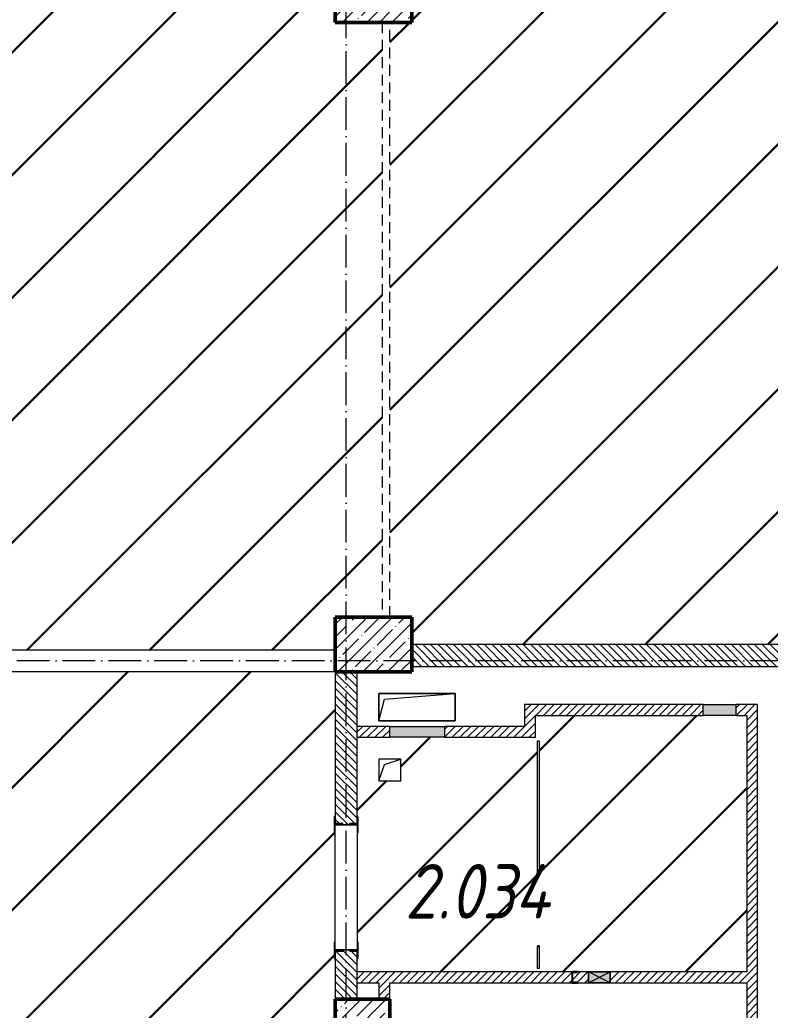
# Model space of a CAD drawing. Header units: millimetres. Extents: x -17017 to 628417, y -109036 to 199237.
# Drawn here: x 606927 to 613803, y 142865 to 151939 of the extents above; entities that cross this region are included whole.
import ezdxf

# ---------------------------------------------------------------- set-up
doc = ezdxf.new("R2010")
doc.units = ezdxf.units.MM
doc.linetypes.add('200_ШТРИХ_ш1п0_6_', pattern=[160, 100, -60])
doc.linetypes.add('50_200_ШТРИХ_1Т_ш5_п1_п1_', pattern=[700, 500, -100, 0, -100])
for name, color, linetype, lineweight in [('3.1) ЖБ окна 1.2 м', 102, 'Continuous', 30), ('A-DETL-____-OTLN-3', 7, '200_ШТРИХ_ш1п0_6_', 9), ('A-DETL-GENF-OTLN', 7, 'Continuous', 9), ('A-DOOR-OPNG-MCUT', 7, 'Continuous', 35), ('A-FLOR-____-OTLN', 7, 'Continuous', 9), ('A-GENM-____-MCUT', 7, 'Continuous', 25), ('A-GENM-____-OTLN', 7, 'Continuous', 9), ('A-GENM-____-OTLN-1', 7, 'Continuous', 25), ('A-GLAZ-____-OTLN', 7, 'Continuous', 9), ('A-WALL-____-MCUT', 7, 'Continuous', 13), ('A-WALL-____-PATT-1', 7, 'Continuous', 9), ('A-WALL-FNSH-MCUT-1', 7, 'Continuous', 9), ('I-WALL-____-OTLN', 7, 'Continuous', 9), ('S-COLS-____-MCUT', 7, 'Continuous', 50), ('S-COLS-____-OTLN', 7, 'Continuous', 9), ('S-GRID-____-OTLN-1', 7, '50_200_ШТРИХ_1Т_ш5_п1_п1_', 9), ('Марки помещений', 7, 'Continuous', 9), ('стяжа', 7, 'Continuous', 30)]:
    doc.layers.add(name, color=color, linetype=linetype, lineweight=lineweight)
doc.layers.add('A-DOOR-____-OTLN-1', color=7, linetype='Continuous', lineweight=9, true_color=0xffffff)
doc.styles.add('ISOCPEUR_I_2', font='isocpeui.ttf', dxfattribs={"width": 0.85, "height": 2.3})
pattern_1 = [(135, (516567.8, 90784.41), (-35.35534, -35.35534), [])]
pattern_2 = [(45, (473308.1, 27070.75), (-561.266, 561.266), [])]
pattern_3 = [(45, (516567.8, 90784.41), (-35.35534, 35.35534), [])]

# ---------------------------------------------------------------- blocks, each defined once
blk = doc.blocks.new('BSC_Колонна _Прямоугольная - 500х700-V108-АР1_План отверстий 2 этажа в осях 1-64_Ю-ЯЯ')
at = {"layer": 'S-COLS-____-OTLN'}
h = blk.add_hatch(dxfattribs=at)
h.set_pattern_fill('FP_121', color=256, style=0, pattern_type=2)
h.set_pattern_definition([(315, (-61381.04, 93600), (114.04925, 114.04925), []), (315, (-61381.04, 93485.95), (114.04925, 114.04925), [201.613, -40.323, 3.353, -36.97])])
h.paths.add_polyline_path([(-250, 350), (-250, -350), (250, -350), (250, 350)], flags=0)
at = {"layer": 'S-COLS-____-MCUT'}
for p, q in [((250, 350), (-250, 350)), ((-250, 350), (-250, -350)), ((250, -350), (250, 350)), ((-250, -350), (250, -350))]:
    blk.add_line(p, q, dxfattribs=at)
blk = doc.blocks.new('BSC_Колонна _Прямоугольная - 500х700-V110-АР1_План отверстий 2 этажа в осях 1-64_Ю-ЯЯ')
at = {"layer": 'S-COLS-____-OTLN'}
h = blk.add_hatch(dxfattribs=at)
h.set_pattern_fill('FP_123', color=256, style=0, pattern_type=2)
h.set_pattern_definition([(315, (-55431.04, 93600), (114.04925, 114.04925), []), (315, (-55431.04, 93485.95), (114.04925, 114.04925), [201.613, -40.323, 3.353, -36.97])])
h.paths.add_polyline_path([(-250, 350), (-250, -350), (250, -350), (250, 350)], flags=0)
at = {"layer": 'S-COLS-____-MCUT'}
for p, q in [((250, 350), (-250, 350)), ((-250, 350), (-250, -350)), ((250, -350), (250, 350)), ((-250, -350), (250, -350))]:
    blk.add_line(p, q, dxfattribs=at)
blk = doc.blocks.new('BSC_Колонна _Прямоугольная - 500х500-V147-АР1_План отверстий 2 этажа в осях 1-64_Ю-ЯЯ')
at = {"layer": 'S-COLS-____-OTLN'}
h = blk.add_hatch(dxfattribs=at)
h.set_pattern_fill('FP_160', color=256, style=0, pattern_type=2)
h.set_pattern_definition([(45, (-93500, -51931.04), (-114.04925, 114.04925), []), (45, (-93385.95, -51931.04), (-114.04925, 114.04925), [201.613, -40.323, 3.353, -36.97])])
h.paths.add_polyline_path([(-250, -250), (250, -250), (250, 250), (-250, 250)], flags=0)
at = {"layer": 'S-COLS-____-MCUT'}
for p, q in [((250, 250), (-250, 250)), ((-250, 250), (-250, -250)), ((250, -250), (250, 250)), ((-250, -250), (250, -250))]:
    blk.add_line(p, q, dxfattribs=at)
blk = doc.blocks.new('DOR_ДУ_распашная__1Ст_Прямоугольная_ШЕР - Вн_650х2100h_Кабинки С_у-19996353-АР1_План отверстий 2 этажа в осях 1-64_Ю-ЯЯ')
at = {"layer": 'A-DOOR-OPNG-MCUT'}
for p, q in [((-325, 10), (-325, -10)), ((325, -10), (325, 10))]:
    blk.add_line(p, q, dxfattribs=at)
blk = doc.blocks.new('154_Фахверк_СКБ_Швеллер - Тип_100_3960-28331862-АР1_План отверстий 2 этажа в осях 1-64_Ю-ЯЯ')
at = {"layer": 'A-GENM-____-MCUT'}
for p, q in [((175, 50), (125, 50)), ((125, 50), (125, -50)), ((128, 47), (175, 47)), ((128, -47), (128, 47)), ((175, 47), (175, 50)), ((125, -50), (175, -50)), ((175, -47), (128, -47)), ((175, -50), (175, -47))]:
    blk.add_line(p, q, dxfattribs=at)
blk = doc.blocks.new('154_Стойка_СКБ_Уголок - СМ-2180_200-28268025-АР1_План отверстий 2 этажа в осях 1-64_Ю-ЯЯ')
at = {"layer": 'A-GENM-____-MCUT'}
for p, q in [((125, 156), (125, 81)), ((200, 156), (125, 156)), ((131, 81), (131, 150)), ((131, 150), (200, 150)), ((200, 150), (200, 156)), ((125, 81), (131, 81)), ((131, 19), (125, 19)), ((125, 19), (125, -56)), ((131, -50), (131, 19)), ((125, -56), (200, -56)), ((200, -50), (131, -50)), ((200, -56), (200, -50))]:
    blk.add_line(p, q, dxfattribs=at)
blk = doc.blocks.new('Стойка_Влож_Полоса боковая - Полоса-28213942-АР1_План отверстий 2 этажа в осях 1-64_Ю-ЯЯ')
at = {"layer": 'A-GENM-____-OTLN'}
for p, q in [((-5, 60), (0, 60)), ((-5, -60), (-5, 60)), ((0, -60), (-5, -60))]:
    blk.add_line(p, q, dxfattribs=at)
blk = doc.blocks.new('Стойка_Влож_Уголок_Опорный - Уголок-28213941-АР1_План отверстий 2 этажа в осях 1-64_Ю-ЯЯ')
at = {"layer": 'A-GENM-____-OTLN'}
for p, q in [((-212, -6), (-212, 0)), ((0, 0), (0, -6)), ((-212, -75), (-212, -6)), ((-212, -6), (-206, -6)), ((-212, -75), (-206, -75)), ((-6, -6), (0, -6)), ((-6, -75), (0, -75)), ((0, -6), (0, -75))]:
    blk.add_line(p, q, dxfattribs=at)
blk = doc.blocks.new('AR_Отверстие Ниша - Лючок-32401647-АР1_План отверстий 2 этажа в осях 1-64_Ю-ЯЯ')
at = {"layer": 'A-GLAZ-____-OTLN'}
blk.add_hatch(color=256, dxfattribs=at).paths.add_polyline_path([(150, 50), (-150, 50), (-150, -50), (150, -50)], flags=0)
for p, q in [((-150, 50), (150, 50)), ((-150, -50), (-150, 50)), ((150, 50), (150, -50)), ((150, -50), (-150, -50))]:
    blk.add_line(p, q, dxfattribs=at)
blk = doc.blocks.new('AR_Отверстие Ниша - Лючок-32401869-АР1_План отверстий 2 этажа в осях 1-64_Ю-ЯЯ')
at = {"layer": 'A-GLAZ-____-OTLN'}
blk.add_hatch(color=256, dxfattribs=at).paths.add_polyline_path([(250, 50), (-250, 50), (-250, -50), (250, -50)], flags=0)
for p, q in [((-250, 50), (250, 50)), ((-250, -50), (-250, 50)), ((250, 50), (250, -50)), ((250, -50), (-250, -50))]:
    blk.add_line(p, q, dxfattribs=at)
blk = doc.blocks.new('AR_Отверстие прямоугольное _в плите_ - AR_Отверстие прямоугольное _в плите_-30459207-АР1_План отверстий 2 этажа в осях 1-64_Ю-ЯЯ')
at = {"layer": 'A-GENM-____-OTLN'}
for p, q in [((100, 100), (-100, 100)), ((-100, 100), (-100, -100)), ((-50, 50), (100, 100)), ((100, -100), (100, 100)), ((-100, -100), (-50, 50)), ((-100, -100), (100, -100))]:
    blk.add_line(p, q, dxfattribs=at)
blk = doc.blocks.new('AR_Отверстие прямоугольное _в плите_ - AR_Отверстие прямоугольное _в плите_-30459221-АР1_План отверстий 2 этажа в осях 1-64_Ю-ЯЯ')
at = {"layer": 'A-GENM-____-OTLN'}
for p, q in [((350, 125), (-350, 125)), ((-350, 125), (-350, -125)), ((-300, 75), (350, 125)), ((350, -125), (350, 125)), ((-350, -125), (-300, 75)), ((-350, -125), (350, -125))]:
    blk.add_line(p, q, dxfattribs=at)
blk = doc.blocks.new('AR_Отверстие прямоугольное _в стене__БезПР - AR_Отверстие прямоугольное _в стене__БезПР-36427953-АР1_План отверстий 2 этажа в осях 1-64_Ю-ЯЯ')
at = {"layer": 'A-GLAZ-____-OTLN'}
blk.add_hatch(color=256, dxfattribs=at).paths.add_polyline_path([(100, 50), (-100, 50), (-100, -50), (100, -50)], flags=0)
at = {"layer": 'A-DETL-GENF-OTLN'}
for p, q in [((-100, -50), (-100, 50)), ((-100, 50), (100, 50)), ((100, 50), (-100, -50)), ((-100, 50), (100, -50)), ((100, 50), (-100, 50)), ((-100, 50), (-100, -50)), ((100, 50), (100, -50)), ((100, -50), (100, 50)), ((100, -50), (-100, -50)), ((-100, -50), (100, -50))]:
    blk.add_line(p, q, dxfattribs=at)
blk = doc.blocks.new('2этаж')
at = {"layer": 'S-GRID-____-OTLN-1', "color": 251, "ltscale": 0.6, "true_color": 0x636466}
for p, q in [((77758.3, 498997), (77758.3, 549908.8)), ((88482.7, 514297), (-20260.4, 514297))]:
    blk.add_line(p, q, dxfattribs=at)

msp = doc.modelspace()

# ---------------------------------------------------------------- hatches: boundary and pattern name
at = {"layer": 'A-WALL-____-PATT-1'}
h = msp.add_hatch(dxfattribs=at)
h.set_pattern_fill('FP_6', color=256, style=0, pattern_type=2)
h.set_pattern_definition(pattern_1)
h.paths.add_polyline_path([(613917.8, 146015.5), (613917.8, 146215.5), (610517.8, 146215.5), (610517.8, 146015.5), (611997.7, 146015.5)], flags=0)
h = msp.add_hatch(dxfattribs=at)
h.set_pattern_fill('FP_6', color=256, style=0, pattern_type=2)
h.set_pattern_definition(pattern_1)
h.paths.add_polyline_path([(610017.8, 142965.5), (610017.8, 143409.5), (609948.8, 143409.5), (609948.8, 143415.5), (609886.8, 143415.5), (609886.8, 143409.5), (609817.8, 143409.5), (609817.8, 142965.5)], flags=0)
h.paths.add_polyline_path([(609948.8, 144565.5), (609948.8, 144571.5), (610017.8, 144571.5), (610017.8, 145965.5), (609817.8, 145965.5), (609817.8, 144571.5), (609886.8, 144571.5), (609886.8, 144565.5)], flags=0)
h = msp.add_hatch(dxfattribs=at)
h.set_pattern_fill('FP_5', color=256, style=0, pattern_type=2)
h.set_pattern_definition(pattern_3)
h.paths.add_polyline_path([(613487.8, 145565.5), (613587.8, 145565.5), (613587.8, 145665.5), (613487.8, 145665.5), (613487.8, 145660.3)], flags=0)
h.paths.add_polyline_path([(611652.8, 145565.5), (613187.8, 145565.5), (613187.8, 145665.5), (611552.8, 145665.5), (611552.8, 145565.5)], flags=0)
h = msp.add_hatch(dxfattribs=at)
h.set_pattern_fill('FP_5', color=256, style=0, pattern_type=2)
h.set_pattern_definition(pattern_3)
h.paths.add_polyline_path([(613674.5, 141265.5), (613687.8, 141265.5), (613687.8, 141565.5), (613587.8, 141565.5), (613587.8, 141265.5), (613673.8, 141265.5)], flags=0)
h.paths.add_polyline_path([(613587.8, 142065.5), (613687.8, 142065.5), (613687.8, 145665.5), (613587.8, 145665.5), (613587.8, 143115.5)], flags=0)
h = msp.add_hatch(dxfattribs=at)
h.set_pattern_fill('FP_5', color=256, style=0, pattern_type=2)
h.set_pattern_definition(pattern_3)
h.paths.add_polyline_path([(611652.8, 145365.5), (611652.8, 145565.5), (611552.8, 145565.5), (611552.8, 145365.5)], flags=0)
h = msp.add_hatch(dxfattribs=at)
h.set_pattern_fill('FP_5', color=256, style=0, pattern_type=2)
h.set_pattern_definition(pattern_3)
h.paths.add_polyline_path([(610317.8, 145365.5), (610317.8, 145465.5), (610017.8, 145465.5), (610017.8, 145365.5)], flags=0)
h.paths.add_polyline_path([(611552.8, 145365.5), (611552.8, 145465.5), (610817.8, 145465.5), (610817.8, 145365.5)], flags=0)
h = msp.add_hatch(dxfattribs=at)
h.set_pattern_fill('FP_5', color=256, style=0, pattern_type=2)
h.set_pattern_definition(pattern_3)
h.paths.add_polyline_path([(612337.8, 143115.5), (613587.8, 143115.5), (613587.8, 143215.5), (612337.8, 143215.5), (612337.8, 143177.2)], flags=0)
h.paths.add_polyline_path([(610217.8, 143115.5), (611987.8, 143115.5), (611987.8, 143215.5), (610017.8, 143215.5), (610017.8, 143115.5)], flags=0)
h.paths.add_polyline_path([(612137.8, 143115.5), (612137.8, 143215.5), (612037.8, 143215.5), (612037.8, 143212.5), (611990.8, 143212.5), (611990.8, 143118.5), (612037.8, 143118.5), (612037.8, 143115.5)], flags=0)
h = msp.add_hatch(dxfattribs=at)
h.set_pattern_fill('FP_5', color=256, style=0, pattern_type=2)
h.set_pattern_definition(pattern_3)
h.paths.add_polyline_path([(610217.8, 142965.5), (610317.8, 142965.5), (610317.8, 143115.5), (610217.8, 143115.5)], flags=0)
at = {"layer": 'стяжа'}
h = msp.add_hatch(dxfattribs=at)
h.set_pattern_fill('ANSI31', color=5, scale=250)
h.set_pattern_definition(pattern_2)
h.paths.add_polyline_path([(607947.8, 165935.5), (610247.8, 165935.5), (610247.8, 169865.5), (609817.8, 169865.5), (609817.8, 170365.5), (610247.8, 170365.5), (610247.8, 171615.5), (609817.8, 171615.5), (609817.8, 172315.5), (609817.8, 172815.5), (609017.8, 172815.5), (609017.8, 174009.5), (608948.8, 174009.5), (608948.8, 174015.5), (608817.8, 174015.5), (608817.8, 175615.5), (608811.8, 175615.5), (608811.8, 175690.5), (608817.8, 176215.5), (608392.8, 176215.5), (608392.8, 176209.5), (608317.8, 176209.5), (608317.8, 176215.5), (606517.8, 176215.5), (606517.8, 176209.5), (606442.8, 176209.5), (605817.8, 176215.5), (605817.8, 175965.5), (605317.8, 175965.5), (605317.8, 176215.5), (603517.8, 176215.5), (603517.8, 176209.5), (603442.8, 176209.5), (603067.8, 176211.8), (603067.8, 176115.5), (602867.8, 176115.5), (602867.8, 176215.5), (602467.8, 176215.5), (602467.8, 176209.5), (602392.8, 176209.5), (600592.8, 176215.5), (600592.8, 176209.5), (600517.8, 176209.5), (600167.8, 176213.3), (600167.8, 176115.5), (599967.8, 176115.5), (599967.8, 175965.5), (599967.8, 175640.5), (599973.8, 175640.5), (599973.8, 175565.5), (599968.1, 173940.5), (599973.8, 173940.5), (599973.8, 173871.5), (599973.8, 173865.5), (599973.8, 173790.5), (599969.6, 173215.5), (600367.8, 173215.5), (600367.8, 171815.5), (600367.8, 168865.5), (600367.8, 167465.5), (600367.8, 164515.5), (600367.8, 163115.5), (599497.8, 163115.5), (598147.8, 163115.5), (597517.8, 163115.5), (597467.8, 163115.5), (595017.8, 163115.5), (595017.8, 160665.5), (594767.8, 160665.5), (594767.8, 157865.5), (594767.8, 157365.5), (594067.8, 157365.5), (594067.8, 157865.5), (594067.8, 157965.5), (591817.8, 157965.5), (591577.8, 157965.5), (591577.8, 157425.5), (591577.8, 157365.5), (591517.8, 157365.5), (591517.8, 155685.5), (591517.8, 155435.5), (591517.8, 155280.5), (591577.8, 155280.5), (591577.8, 155065.5), (594967.8, 155065.5), (596467.8, 155065.5), (596467.8, 155071.5), (596542.8, 155071.5), (597067.8, 155065.5), (598167.8, 155065.5), (601417.8, 155065.5), (601417.8, 155071.5), (601492.8, 155071.5), (605817.8, 155065.5), (605817.8, 154165.5), (605817.8, 153665.5), (605817.8, 150665.5), (605817.8, 150165.5), (605817.8, 148140.5), (605823.8, 148140.5), (605823.8, 148065.5), (605777.8, 148065.5), (605777.8, 148060.5), (605611.8, 148060.5), (605611.8, 148140.5), (605617.8, 150165.5), (605117.8, 150165.5), (605117.8, 150565.5), (603963.8, 150565.5), (603917.8, 150565.5), (602917.8, 150565.5), (602871.8, 150565.5), (602717.8, 150565.5), (602717.8, 148215.5), (602717.8, 148165.5), (602717.8, 146165.5), (602842.8, 146165.5), (602842.8, 146171.5), (602917.8, 146171.5), (602923.8, 146171.5), (602992.8, 146171.5), (603227.8, 146165.5), (603677.8, 146165.5), (604067.8, 146165.5), (604117.8, 146165.5), (604232.8, 146165.5), (604432.8, 146165.5), (605317.8, 146165.5), (605317.8, 146465.5), (605817.8, 146465.5), (605817.8, 146859.5), (605748.8, 146859.5), (605686.8, 146865.5), (605748.8, 146865.5), (605823.8, 146865.5), (605823.8, 146790.5), (605817.8, 146465.5), (605817.8, 146165.5), (609817.8, 146165.5), (609817.8, 146465.5), (610247.8, 146465.5), (610247.8, 151915.5), (609817.8, 151915.5), (609817.8, 152415.5), (610247.8, 152415.5), (610247.8, 154915.5), (609817.8, 154915.5), (609817.8, 155345.5), (607947.8, 155345.5)])
h.paths.add_polyline_path([(600367.8, 161165.5), (600367.8, 160665.5), (600067.8, 160665.5), (599367.8, 160665.5), (599367.8, 161165.5), (600067.8, 161165.5)], flags=16)
h.paths.add_polyline_path([(600355.3, 161153), (600355.3, 160678), (600067.8, 160678), (600067.8, 161153)], flags=0)
h.paths.add_polyline_path([(605117.8, 161365.5), (605267.8, 161365.5), (605667.8, 161365.5), (605817.8, 161365.5), (605817.8, 161165.5), (605817.8, 160665.5), (605117.8, 160665.5), (605117.8, 161165.5)], flags=16)
h.paths.add_polyline_path([(605130.3, 161353), (605267.8, 161353), (605267.8, 161290.5), (605667.8, 161290.5), (605667.8, 161353), (605805.3, 161353), (605805.3, 161165.5), (605130.3, 161165.5)], flags=0)
h.paths.add_polyline_path([(605117.8, 164865.5), (605117.8, 164965.5), (605117.8, 165115.5), (605117.8, 166115.5), (605117.8, 166615.5), (605817.8, 166615.5), (605817.8, 166115.5), (605817.8, 165115.5), (605817.8, 164965.5), (605817.8, 164865.5)], flags=16)
h.paths.add_polyline_path([(605117.8, 164965.5), (605117.8, 165115.5), (605217.8, 165115.5), (605217.8, 165265.5), (605717.8, 165265.5), (605717.8, 165115.5), (605817.8, 165115.5), (605817.8, 164965.5), (605717.8, 164965.5), (605217.8, 164965.5)], flags=16)
h.paths.add_polyline_path([(605117.8, 164965.5), (605167.8, 165040.5), (605117.8, 165115.5), (605217.8, 165115.5), (605217.8, 164965.5)], flags=0)
h.paths.add_polyline_path([(605317.8, 166015.5), (605217.8, 165365.5), (605217.8, 165365.5), (605717.8, 165365.5), (605717.8, 166115.5)], flags=0)
h.paths.add_polyline_path([(605717.8, 164965.5), (605717.8, 165115.5), (605817.8, 165115.5), (605767.8, 165040.5), (605817.8, 164965.5)], flags=0)
h.paths.add_polyline_path([(605017.8, 158365.5), (605817.8, 158365.5), (605817.8, 157865.5), (605817.8, 157365.5), (605117.8, 157365.5), (605017.8, 157365.5)], flags=16)
h.paths.add_polyline_path([(605117.8, 158265.5), (605717.8, 158265.5), (605717.8, 157865.5), (605117.8, 157865.5)], flags=0)
h.paths.add_polyline_path([(600067.8, 157865.5), (600067.8, 157365.5), (600067.8, 157165.5), (600067.8, 156065.5), (600067.8, 155965.5), (599267.8, 155965.5), (599267.8, 157865.5), (599367.8, 157865.5)], flags=16)
h.paths.add_polyline_path([(599367.8, 157365.5), (599967.8, 157365.5), (599967.8, 157165.5), (600067.8, 157165.5), (600067.8, 156065.5), (599967.8, 156065.5), (599367.8, 156065.5)], flags=0)
h.paths.add_polyline_path([(600067.8, 157165.5), (600017.8, 156615.5), (600067.8, 156065.5), (599967.8, 156065.5), (599967.8, 157165.5)], flags=0)
h.paths.add_polyline_path([(605117.8, 168465.4), (605117.8, 168965.4), (605817.8, 168965.4), (605817.8, 168465.4)], flags=16)
h.paths.add_polyline_path([(605117.8, 172465.5), (605117.8, 172965.5), (605117.8, 173365.5), (605817.8, 173365.5), (605817.8, 172965.5), (605817.8, 172465.5)], flags=16)
h.paths.add_polyline_path([(605217.8, 172965.5), (605217.8, 173265.5), (605717.8, 173265.5), (605717.8, 172965.5)], flags=0)
h.paths.add_polyline_path([(608817.8, 171715.5), (608817.8, 173015.5), (608817.8, 173940.5), (608811.8, 173940.5), (608811.8, 174009.5), (608817.8, 174009.5), (608817.8, 173940.5), (608817.8, 173015.5), (608917.8, 173015.5), (608917.8, 171715.5)], flags=16)
h.paths.add_polyline_path([(608817.8, 171715.5), (608817.8, 173015.5), (608917.8, 173015.5), (608917.8, 171715.5)], flags=16)
h.paths.add_polyline_path([(605686.8, 146859.5), (605777.8, 146870.5), (605657.8, 146870.5), (605657.8, 146859.5)], flags=17)
h.paths.add_polyline_path([(605617.8, 146859.5), (605611.8, 146865.5), (605611.8, 146790.5), (605617.8, 146790.5)], flags=17)
h = msp.add_hatch(dxfattribs=at)
h.set_pattern_fill('ANSI31', color=5, scale=250)
h.set_pattern_definition(pattern_2)
h.paths.add_polyline_path([(617567.8, 160265.5), (617561.8, 160265.5), (617561.8, 160340.5), (617564.1, 160465.5), (617467.8, 160465.5), (617467.8, 160665.5), (617117.8, 160665.5), (617117.8, 161165.5), (617467.8, 161165.5), (617467.8, 161365.5), (617567.8, 161365.5), (617567.8, 161440.5), (617561.8, 161440.5), (617561.8, 161515.5), (617567.8, 163315.5), (617561.8, 163315.5), (617561.8, 163390.5), (617567.8, 164015.5), (617117.8, 164015.5), (617117.8, 164515.5), (617567.8, 164515.5), (617567.8, 166315.5), (617561.8, 166315.5), (617561.8, 166390.5), (617563.7, 166715.5), (617467.8, 166715.5), (617467.8, 166915.5), (617567.8, 166915.5), (617567.8, 167440.5), (617561.8, 167440.5), (617561.8, 167515.5), (617567.8, 169315.5), (617561.8, 169315.5), (617561.8, 169390.5), (617565.3, 169665.5), (617467.8, 169665.5), (617467.8, 169865.5), (617117.8, 169865.5), (617117.8, 170365.5), (617467.8, 170365.5), (617467.8, 170565.5), (617567.8, 170565.5), (617567.8, 172315.5), (617317.8, 172315.5), (617317.8, 172565.5), (615567.8, 172565.5), (615567.8, 171615.5), (615467.8, 171615.5), (614167.8, 171615.5), (613667.8, 171615.5), (612367.8, 171615.5), (610317.8, 171615.5), (610317.8, 170365.5), (610517.8, 170365.5), (610517.8, 169865.5), (610317.8, 169865.5), (610317.8, 164515.5), (610517.8, 164515.5), (610517.8, 164015.5), (609817.8, 164015.5), (609817.8, 163730.5), (609817.8, 163430.5), (609817.8, 163130.5), (609817.8, 162830.5), (609817.8, 162530.5), (609817.8, 162230.5), (609817.8, 162050.1), (609031.1, 161683.3), (608983.8, 161488.8), (608851.8, 161772.1), (608804.5, 161577.6), (608017.8, 161210.8), (608017.8, 155415.5), (609817.8, 155415.5), (610517.8, 155415.5), (610517.8, 154915.5), (610317.8, 154915.5), (610317.8, 152415.5), (610517.8, 152415.5), (610517.8, 151915.5), (610317.8, 151915.5), (610317.8, 146465.5), (610517.8, 146465.5), (610517.8, 146215.5), (613917.8, 146215.5), (617317.8, 146215.5), (617317.8, 146465.5), (617561.8, 146465.5), (617561.8, 146565.5), (617567.6, 151715.5), (617467.7, 151715.5), (617467.7, 151915.5), (617117.8, 151915.5), (617117.8, 152415.5), (617567.8, 152415.5), (617567.8, 154715.5), (617467.8, 154715.5), (617467.8, 154915.5), (617117.8, 154915.5), (617117.8, 155415.5), (617567.8, 155415.5)])
h.paths.add_polyline_path([(610517.8, 160665.5), (609817.8, 160665.5), (608117.8, 160665.5), (608117.8, 161165.5), (609817.8, 161165.5), (610517.8, 161165.5)], flags=16)
h = msp.add_hatch(dxfattribs=at)
h.set_pattern_fill('ANSI31', color=5, scale=250)
h.set_pattern_definition(pattern_2)
h.paths.add_polyline_path([(617567.8, 140515.5), (615717.8, 140515.5), (614167.8, 140515.5), (613667.8, 140515.5), (613667.8, 139665.5), (613667.8, 138065.5), (613667.8, 137865.5), (617567.8, 137865.5), (617567.8, 138865.5)])
h.paths.add_polyline_path([(613417.8, 139665.5), (613417.8, 140065.5), (611667.8, 140065.5), (611617.8, 140065.5), (611017.8, 140065.5), (609917.8, 140065.5), (609817.8, 140065.5), (609817.8, 140265.5), (609817.8, 140765.5), (609817.8, 141090.5), (609811.8, 141090.5), (609811.8, 141165.5), (609811.8, 141171.5), (609811.8, 141240.5), (609817.3, 142090.5), (609811.8, 142090.5), (609811.8, 142159.5), (609811.8, 142165.5), (609811.8, 142240.5), (609817.8, 142465.5), (609817.8, 142965.5), (609817.8, 143340.5), (609811.8, 143340.5), (609811.8, 143415.5), (609811.8, 143421.5), (609811.8, 143490.5), (609817.4, 144490.5), (609811.8, 144490.5), (609811.8, 144559.5), (609811.8, 144565.5), (609811.8, 144640.5), (609817.8, 145965.5), (605817.8, 145965.5), (605317.8, 145965.5), (604432.8, 145965.5), (604432.8, 142965.5), (605317.8, 142965.5), (605817.8, 142965.5), (606617.8, 142965.5), (606617.8, 140765.5), (605817.8, 140765.5), (605817.8, 138915.5), (606617.8, 138915.5), (606617.8, 136715.5), (605817.8, 136715.5), (605517.8, 136715.5), (605517.8, 136690.5), (605523.8, 136690.5), (605523.8, 136615.5), (605517.8, 136465.5), (605517.8, 135465.5), (605517.8, 134515.5), (605523.8, 134515.5), (605523.8, 134440.5), (605517.8, 134265.5), (605817.8, 134265.5), (605817.8, 133765.5), (609267.8, 133765.5), (609267.8, 134265.5), (609767.8, 134265.5), (609767.8, 137615.5), (609267.8, 137615.5), (609267.8, 138115.5), (609767.8, 138115.5), (609767.8, 137815.5), (613417.8, 137815.5), (613417.8, 138065.5)])
h = msp.add_hatch(dxfattribs=at)
h.set_pattern_fill('ANSI31', color=5, scale=250)
h.set_pattern_definition(pattern_2)
h.paths.add_polyline_path([(613587.8, 145565.5), (613487.8, 145565.5), (613187.8, 145565.5), (611652.8, 145565.5), (611652.8, 145330.5), (611687.8, 145330.5), (611687.8, 144100.5), (611667.8, 144100.5), (611667.8, 145365.5), (610817.8, 145365.5), (610317.8, 145365.5), (610017.8, 145365.5), (610017.8, 144640.5), (610023.8, 144640.5), (610023.8, 144565.5), (610023.8, 144559.5), (610023.8, 144490.5), (610018.2, 143490.5), (610023.8, 143490.5), (610023.8, 143421.5), (610023.8, 143415.5), (610023.8, 143340.5), (610021.8, 143215.5), (611987.8, 143215.5), (612037.8, 143215.5), (612137.8, 143215.5), (612337.8, 143215.5), (613587.8, 143215.5)])
h.paths.add_polyline_path([(611687.8, 143450.5), (611687.8, 143250.5), (611667.8, 143250.5), (611667.8, 143450.5)], flags=16)
h.paths.add_polyline_path([(610417.8, 144965.5), (610217.8, 144965.5), (610217.8, 145165.5), (610417.8, 145165.5)], flags=16)
h.paths.add_polyline_path([(613587.8, 142065.5), (613587.8, 142715.5), (610317.8, 142715.5), (610317.8, 142465.5), (610017.8, 142465.5), (610017.8, 142240.5), (610023.8, 142240.5), (610023.8, 142165.5), (610023.8, 142159.5), (610023.8, 142090.5), (610018.3, 141240.5), (610023.8, 141240.5), (610023.8, 141171.5), (610023.8, 141165.5), (610023.8, 141090.5), (610017.8, 140965.5), (613587.8, 140965.5), (613587.8, 141265.5), (613587.8, 141565.5)])
h.paths.add_polyline_path([(610279.3, 143379.6), (611937.6, 143379.6), (611937.6, 144579.6), (610279.3, 144579.6)], flags=24)
h.paths.add_polyline_path([(610690.3, 141243.6), (612346, 141243.6), (612346, 142443.6), (610690.3, 142443.6)], flags=24)

# ---------------------------------------------------------------- linework, layer by layer
at = {"layer": 'A-DETL-____-OTLN-3'}
for p, q in [((610247.8, 151915.5), (610247.8, 146465.5)), ((610317.8, 146465.5), (610317.8, 151915.5))]:
    msp.add_line(p, q, dxfattribs=at)
at = {"layer": 'A-FLOR-____-OTLN'}
for p, q in [((610217.8, 145765.5), (610917.8, 145765.5)), ((610217.8, 145515.5), (610217.8, 145765.5)), ((610917.8, 145765.5), (610917.8, 145515.5)), ((610917.8, 145515.5), (610217.8, 145515.5))]:
    msp.add_line(p, q, dxfattribs=at)
at = {"layer": 'A-WALL-____-MCUT'}
for p, q in [((613917.8, 146215.5), (610517.8, 146215.5)), ((610517.8, 146015.5), (613917.8, 146015.5)), ((609817.8, 145965.5), (609817.8, 144640.5)), ((610017.8, 144640.5), (610017.8, 145965.5)), ((609886.8, 144565.5), (609948.8, 144565.5)), ((609948.8, 143415.5), (609886.8, 143415.5)), ((609817.8, 143340.5), (609817.8, 142965.5)), ((610017.8, 142965.5), (610017.8, 143340.5))]:
    msp.add_line(p, q, dxfattribs=at)
at = {"layer": 'A-WALL-FNSH-MCUT-1'}
for p, q in [((613187.8, 145665.5), (611552.8, 145665.5)), ((611552.8, 145665.5), (611552.8, 145465.5)), ((613687.8, 145665.5), (613487.8, 145665.5)), ((613687.8, 142065.5), (613687.8, 145665.5)), ((611652.8, 145565.5), (613187.8, 145565.5)), ((611652.8, 145365.5), (611652.8, 145565.5)), ((613487.8, 145565.5), (613587.8, 145565.5)), ((613587.8, 145565.5), (613587.8, 143215.5)), ((610317.8, 145465.5), (610017.8, 145465.5)), ((611552.8, 145465.5), (610817.8, 145465.5)), ((610017.8, 145365.5), (610317.8, 145365.5)), ((610817.8, 145365.5), (611652.8, 145365.5)), ((611667.8, 145330.5), (611667.8, 144100.5)), ((611687.8, 145330.5), (611667.8, 145330.5)), ((611687.8, 144100.5), (611687.8, 145330.5)), ((611667.8, 143450.5), (611667.8, 143250.5)), ((611687.8, 143250.5), (611687.8, 143450.5)), ((611987.8, 143215.5), (610017.8, 143215.5)), ((611667.8, 143250.5), (611687.8, 143250.5)), ((612137.8, 143215.5), (612037.8, 143215.5)), ((613587.8, 143215.5), (612337.8, 143215.5)), ((610017.8, 143115.5), (610217.8, 143115.5)), ((610217.8, 143115.5), (610217.8, 142965.5)), ((610317.8, 143115.5), (611987.8, 143115.5)), ((610317.8, 142965.5), (610317.8, 143115.5)), ((612037.8, 143115.5), (612137.8, 143115.5)), ((612337.8, 143115.5), (613587.8, 143115.5)), ((613587.8, 143115.5), (613587.8, 142065.5))]:
    msp.add_line(p, q, dxfattribs=at)
at = {"layer": 'I-WALL-____-OTLN'}
for p, q in [((605817.8, 146165.5), (609817.8, 146165.5)), ((609817.8, 145965.5), (605817.8, 145965.5)), ((609817.8, 143415.5), (609817.8, 144565.5)), ((610017.8, 144565.5), (610017.8, 143415.5))]:
    msp.add_line(p, q, dxfattribs=at)

# ---------------------------------------------------------------- block references
at = {"layer": '3.1) ЖБ окна 1.2 м'}
msp.add_blockref('2этаж', (532159.5, -368231.5), dxfattribs=at)
at = {"layer": 'A-DOOR-____-OTLN-1', "rotation": 90}
msp.add_blockref('DOR_ДУ_распашная__1Ст_Прямоугольная_ШЕР - Вн_650х2100h_Кабинки С_у-19996353-АР1_План отверстий 2 этажа в осях 1-64_Ю-ЯЯ', (611677.8, 143775.5), dxfattribs=at)
at = {"layer": 'A-GENM-____-OTLN'}
for name, p in [('AR_Отверстие прямоугольное _в плите_ - AR_Отверстие прямоугольное _в плите_-30459221-АР1_План отверстий 2 этажа в осях 1-64_Ю-ЯЯ', (610567.8, 145640.5)), ('AR_Отверстие прямоугольное _в плите_ - AR_Отверстие прямоугольное _в плите_-30459207-АР1_План отверстий 2 этажа в осях 1-64_Ю-ЯЯ', (610317.8, 145065.5)), ('Стойка_Влож_Уголок_Опорный - Уголок-28213941-АР1_План отверстий 2 этажа в осях 1-64_Ю-ЯЯ', (610023.8, 144565.5))]:
    msp.add_blockref(name, p, dxfattribs=at)
for name, p, rotation in [('Стойка_Влож_Полоса боковая - Полоса-28213942-АР1_План отверстий 2 этажа в осях 1-64_Ю-ЯЯ', (609917.8, 144565.5), 89.99999999999991), ('Стойка_Влож_Уголок_Опорный - Уголок-28213941-АР1_План отверстий 2 этажа в осях 1-64_Ю-ЯЯ', (609811.8, 143415.5), 180), ('Стойка_Влож_Полоса боковая - Полоса-28213942-АР1_План отверстий 2 этажа в осях 1-64_Ю-ЯЯ', (609917.8, 143415.5), 269.9999999999999)]:
    msp.add_blockref(name, p, dxfattribs=dict(at, rotation=rotation))
at = {"layer": 'A-GENM-____-OTLN-1'}
for p, rotation in [((609967.8, 144440.5), 89.9999999999999), ((609867.8, 143540.5), 269.9999999999999)]:
    msp.add_blockref('154_Стойка_СКБ_Уголок - СМ-2180_200-28268025-АР1_План отверстий 2 этажа в осях 1-64_Ю-ЯЯ', p, dxfattribs=dict(at, rotation=rotation))
msp.add_blockref('154_Фахверк_СКБ_Швеллер - Тип_100_3960-28331862-АР1_План отверстий 2 этажа в осях 1-64_Ю-ЯЯ', (611862.8, 143165.5), dxfattribs=at)
at = {"layer": 'A-GLAZ-____-OTLN', "rotation": 180}
for name, p in [('AR_Отверстие Ниша - Лючок-32401647-АР1_План отверстий 2 этажа в осях 1-64_Ю-ЯЯ', (613337.8, 145615.5)), ('AR_Отверстие Ниша - Лючок-32401869-АР1_План отверстий 2 этажа в осях 1-64_Ю-ЯЯ', (610567.8, 145415.5)), ('AR_Отверстие прямоугольное _в стене__БезПР - AR_Отверстие прямоугольное _в стене__БезПР-36427953-АР1_План отверстий 2 этажа в осях 1-64_Ю-ЯЯ', (612237.8, 143165.5))]:
    msp.add_blockref(name, p, dxfattribs=at)
at = {"layer": 'S-COLS-____-OTLN', "rotation": 89.9999999999999}
for name, p in [('BSC_Колонна _Прямоугольная - 500х700-V108-АР1_План отверстий 2 этажа в осях 1-64_Ю-ЯЯ', (610167.8, 152165.5)), ('BSC_Колонна _Прямоугольная - 500х700-V110-АР1_План отверстий 2 этажа в осях 1-64_Ю-ЯЯ', (610167.8, 146215.5))]:
    msp.add_blockref(name, p, dxfattribs=at)
at = {"layer": 'S-COLS-____-OTLN'}
msp.add_blockref('BSC_Колонна _Прямоугольная - 500х500-V147-АР1_План отверстий 2 этажа в осях 1-64_Ю-ЯЯ', (610067.8, 142715.5), dxfattribs=at)

# ---------------------------------------------------------------- texts
at = {"layer": 'Марки помещений', "insert": (610454.9, 144204.6), "char_height": 500, "width": 817.721, "attachment_point": 1, "style": 'ISOCPEUR_I_2'}
msp.add_mtext('2.034', dxfattribs=at)

doc.saveas('drawing.dxf')
